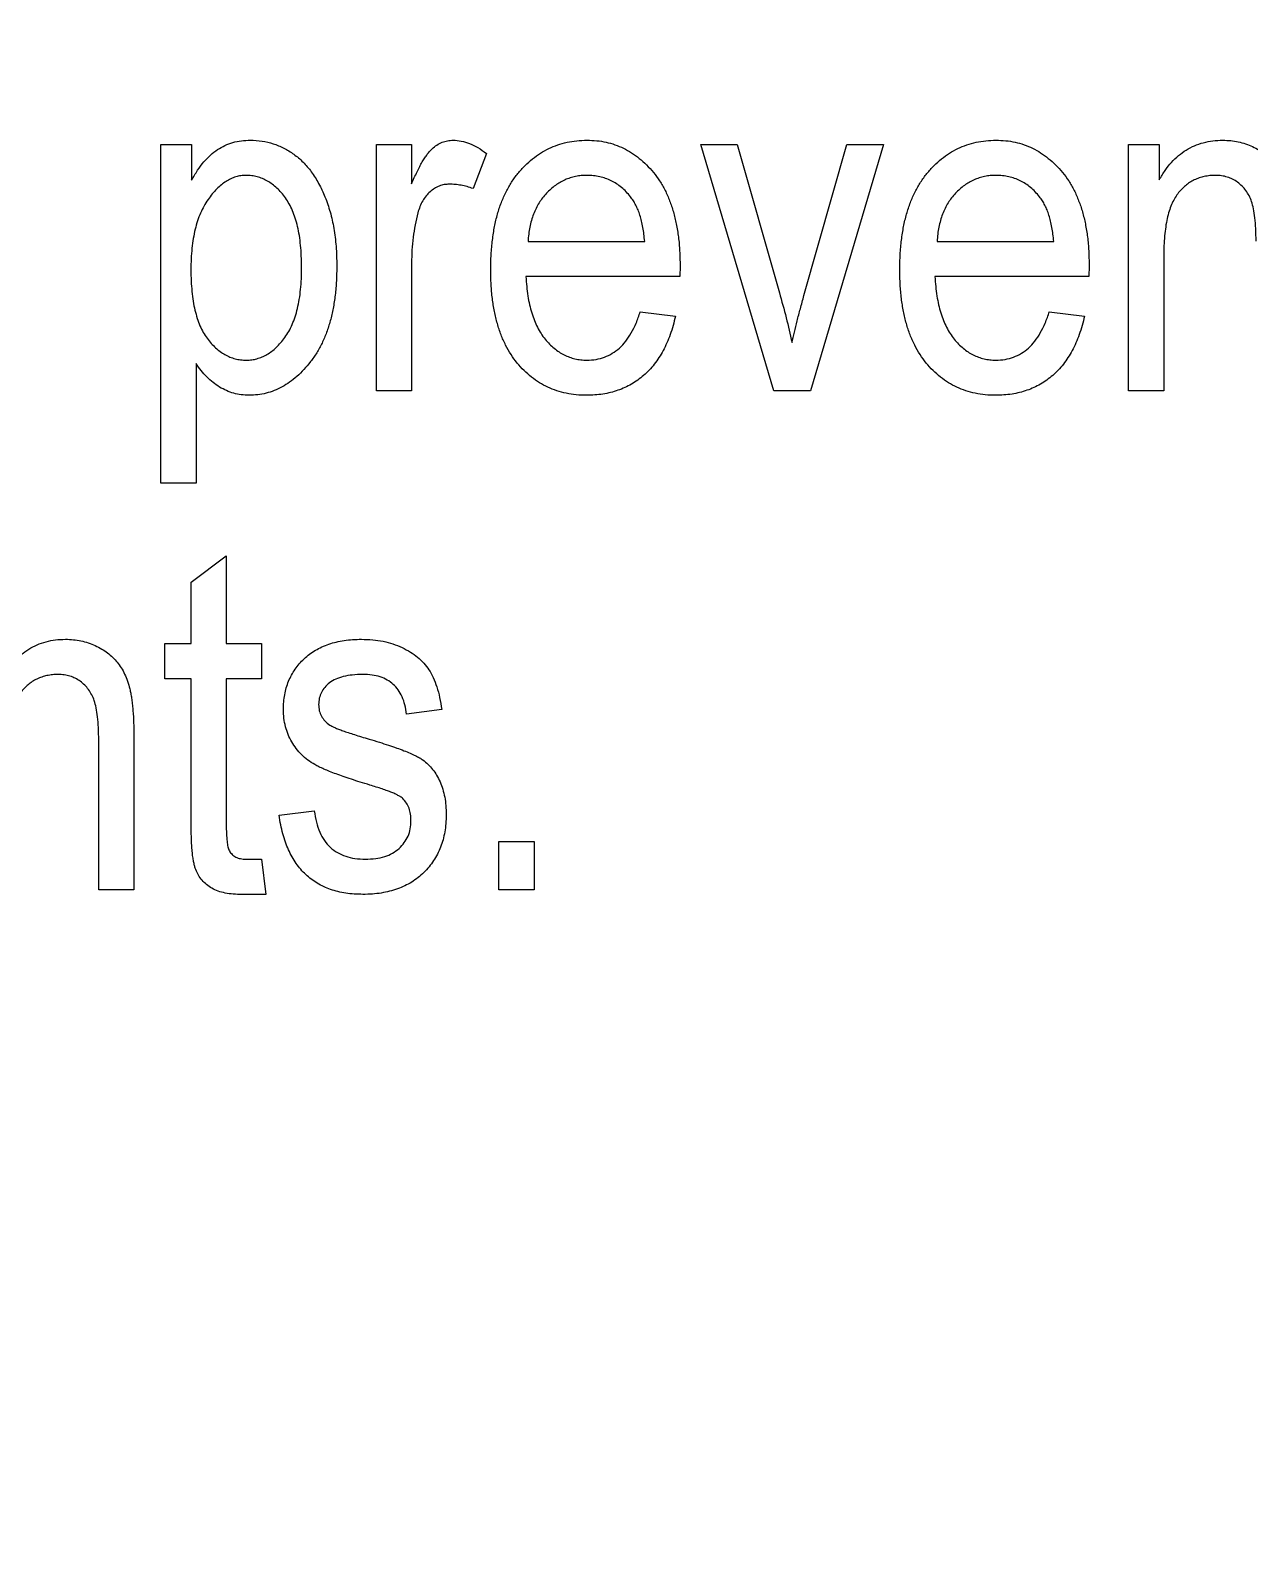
# Model space of a CAD drawing. Header units: millimetres. Extents: x -34 to 34, y -34 to 34.
# Drawn here: x -0.51 to 5.96, y -17.59 to -9.52 of the extents above; entities that cross this region are included whole.
import ezdxf

# ---------------------------------------------------------------- set-up
doc = ezdxf.new("R2010")
doc.units = ezdxf.units.MM

msp = doc.modelspace()

# ---------------------------------------------------------------- linework, layer by layer
at = {"color": 7, "linetype": 'Continuous', "lineweight": 25}
for p, q in [((0.1835, -11.9213), (0.1835, -10.1235)), ((0.1835, -10.1235), (0.3469, -10.1235)), ((0.3469, -10.1235), (0.3469, -10.3121)), ((1.3276, -11.431), (1.3276, -10.1235)), ((1.3276, -10.1235), (1.5143, -10.1235)), ((1.5143, -10.1235), (1.5143, -10.3322)), ((3.0491, -10.1235), (3.2421, -10.1235)), ((3.4366, -11.431), (3.0491, -10.1235)), ((3.2421, -10.1235), (3.4668, -10.9097)), ((3.5975, -10.9246), (3.8258, -10.1235)), ((4.0188, -10.1235), (3.6314, -11.431)), ((3.8258, -10.1235), (4.0188, -10.1235)), ((5.3201, -11.431), (5.3201, -10.1235)), ((5.3201, -10.1235), (5.4836, -10.1235)), ((5.4836, -10.1235), (5.4836, -10.3103)), ((1.9113, -10.1702), (1.8412, -10.357)), ((2.1327, -10.6372), (2.7518, -10.6372)), ((4.3041, -10.6372), (4.9232, -10.6372)), ((5.5069, -10.7174), (5.5069, -11.431)), ((1.5143, -10.7532), (1.5143, -11.431)), ((2.9397, -10.7663), (2.9386, -10.8239)), ((5.1111, -10.7663), (5.11, -10.8239)), ((2.9386, -10.8239), (2.1214, -10.8239)), ((5.11, -10.8239), (4.2928, -10.8239)), ((2.7285, -11.0107), (2.9152, -11.0341)), ((4.8999, -11.0107), (5.0866, -11.0341)), ((0.3703, -11.2851), (0.3703, -11.9213)), ((1.5143, -11.431), (1.3276, -11.431)), ((3.6314, -11.431), (3.4366, -11.431)), ((5.5069, -11.431), (5.3201, -11.431)), ((0.3703, -11.9213), (0.1835, -11.9213)), ((0.3439, -12.4456), (0.5307, -12.3055)), ((0.5307, -12.3055), (0.5307, -12.7725)), ((0.3439, -12.7725), (0.3439, -12.4456)), ((0.2038, -12.7725), (0.3439, -12.7725)), ((0.2038, -12.9593), (0.2038, -12.7725)), ((0.5307, -12.7725), (0.7174, -12.7725)), ((0.7174, -12.7725), (0.7174, -12.9593)), ((0.3439, -12.9593), (0.2038, -12.9593)), ((0.3439, -13.7061), (0.3439, -12.9593)), ((0.5307, -12.9593), (0.5307, -13.7334)), ((0.7174, -12.9593), (0.5307, -12.9593)), ((1.6747, -13.1227), (1.4879, -13.1461)), ((-0.1464, -14.08), (-0.1464, -13.2854)), ((0.0403, -13.2796), (0.0403, -14.08)), ((0.8108, -13.6831), (0.9976, -13.6597)), ((1.9783, -14.08), (1.9783, -13.8232)), ((1.9783, -13.8232), (2.165, -13.8232)), ((2.165, -13.8232), (2.165, -14.08)), ((0.6361, -13.9166), (0.7174, -13.9166)), ((0.7174, -13.9166), (0.7408, -14.1033)), ((0.0403, -14.08), (-0.1464, -14.08)), ((0.7408, -14.1033), (0.6025, -14.1033)), ((2.165, -14.08), (1.9783, -14.08))]:
    msp.add_line(p, q, dxfattribs=at)
at = {"color": 7, "linetype": 'Continuous'}
msp.add_circle((0, 0), 34, dxfattribs=at)
at = {"color": 7, "linetype": 'Continuous', "lineweight": 25}
for points, knots in [([(0.3469, -10.3121), (0.3572, -10.2945), (0.3767, -10.2608), (0.4103, -10.216), (0.4459, -10.1791), (0.4833, -10.1494), (0.5233, -10.1273), (0.5658, -10.1113), (0.6113, -10.1021), (0.6425, -10.1008), (0.6585, -10.1001)], [0, 0, 0, 0, 0.153442, 0.293513, 0.421223, 0.538768, 0.652023, 0.764571, 0.87963, 1, 1, 1, 1]), ([(0.6585, -10.1001), (0.6793, -10.101), (0.7205, -10.1028), (0.7805, -10.1172), (0.8372, -10.1408), (0.8814, -10.1681), (0.9147, -10.1941), (0.9388, -10.2164), (0.9614, -10.2413), (0.9827, -10.2685), (1.0027, -10.2981), (1.0216, -10.3301), (1.0392, -10.3646), (1.0608, -10.4145), (1.084, -10.4822), (1.1036, -10.5701), (1.1152, -10.6657), (1.1167, -10.732), (1.1174, -10.7663)], [0, 0, 0, 0, 0.0692666, 0.1364748, 0.2038333, 0.2725513, 0.3079406, 0.3442401, 0.3814079, 0.4193833, 0.4589287, 0.5002137, 0.5428441, 0.5873412, 0.6808391, 0.7798051, 0.8860129, 1, 1, 1, 1]), ([(1.5143, -10.3322), (1.5191, -10.3209), (1.5283, -10.2993), (1.5431, -10.2688), (1.5567, -10.2409), (1.5707, -10.2161), (1.584, -10.1942), (1.5973, -10.1753), (1.6102, -10.1594), (1.6266, -10.1424), (1.6481, -10.1256), (1.6755, -10.1107), (1.7049, -10.1018), (1.7249, -10.1007), (1.7351, -10.1001)], [0, 0, 0, 0, 0.107464, 0.207128, 0.29815, 0.381595, 0.457107, 0.523978, 0.584878, 0.637149, 0.732511, 0.823565, 0.910677, 1, 1, 1, 1]), ([(1.7351, -10.1001), (1.7496, -10.101), (1.7795, -10.1028), (1.8239, -10.1171), (1.8688, -10.139), (1.8967, -10.1595), (1.9113, -10.1702)], [0, 0, 0, 0, 0.226109, 0.462956, 0.719978, 1, 1, 1, 1]), ([(1.9346, -10.7882), (1.935, -10.7611), (1.9357, -10.7083), (1.9428, -10.6316), (1.9539, -10.5599), (1.9694, -10.4932), (1.9899, -10.4316), (2.0146, -10.3748), (2.044, -10.3228), (2.0778, -10.2762), (2.1155, -10.2351), (2.1554, -10.199), (2.1977, -10.1682), (2.2426, -10.1436), (2.2899, -10.1238), (2.3396, -10.11), (2.3918, -10.1019), (2.4273, -10.1007), (2.4454, -10.1001)], [0, 0, 0, 0, 0.084514, 0.164397, 0.239575, 0.310424, 0.377514, 0.441638, 0.503055, 0.562996, 0.620921, 0.676452, 0.730182, 0.783428, 0.835913, 0.88941, 0.943848, 1, 1, 1, 1]), ([(2.4454, -10.1001), (2.4627, -10.1006), (2.4967, -10.1015), (2.5467, -10.1097), (2.5944, -10.1233), (2.64, -10.142), (2.6833, -10.1662), (2.7239, -10.1962), (2.7628, -10.231), (2.7993, -10.2711), (2.8325, -10.3163), (2.8615, -10.3666), (2.8853, -10.4218), (2.9056, -10.4814), (2.9206, -10.546), (2.932, -10.6152), (2.9385, -10.6892), (2.9393, -10.7401), (2.9397, -10.7663)], [0, 0, 0, 0, 0.05571, 0.1096942, 0.1626575, 0.2151959, 0.2681752, 0.3220198, 0.377796, 0.4360484, 0.496318, 0.558287, 0.6225024, 0.6899117, 0.7608135, 0.8358625, 0.9157198, 1, 1, 1, 1]), ([(4.106, -10.7882), (4.1064, -10.7611), (4.1071, -10.7083), (4.1142, -10.6316), (4.1253, -10.5599), (4.1408, -10.4932), (4.1613, -10.4316), (4.186, -10.3748), (4.2154, -10.3228), (4.2492, -10.2762), (4.2869, -10.2351), (4.3268, -10.199), (4.3691, -10.1682), (4.414, -10.1436), (4.4613, -10.1238), (4.511, -10.11), (4.5632, -10.1019), (4.5987, -10.1007), (4.6168, -10.1001)], [0, 0, 0, 0, 0.084514, 0.164397, 0.239575, 0.310424, 0.377514, 0.441638, 0.503055, 0.562996, 0.620921, 0.676452, 0.730182, 0.783428, 0.835913, 0.88941, 0.943848, 1, 1, 1, 1]), ([(4.6168, -10.1001), (4.6341, -10.1006), (4.6681, -10.1015), (4.7181, -10.1097), (4.7658, -10.1233), (4.8114, -10.142), (4.8547, -10.1662), (4.8953, -10.1962), (4.9342, -10.231), (4.9707, -10.2711), (5.0039, -10.3163), (5.0329, -10.3666), (5.0567, -10.4218), (5.077, -10.4814), (5.092, -10.546), (5.1034, -10.6152), (5.1099, -10.6892), (5.1107, -10.7401), (5.1111, -10.7663)], [0, 0, 0, 0, 0.05571, 0.1096942, 0.1626575, 0.2151959, 0.2681752, 0.3220198, 0.377796, 0.4360484, 0.496318, 0.558287, 0.6225024, 0.6899117, 0.7608135, 0.8358625, 0.9157198, 1, 1, 1, 1]), ([(5.4836, -10.3103), (5.4935, -10.2935), (5.5127, -10.2611), (5.5471, -10.2178), (5.5848, -10.1814), (5.6257, -10.1514), (5.6699, -10.128), (5.7176, -10.1122), (5.7683, -10.1019), (5.8032, -10.1007), (5.821, -10.1001)], [0, 0, 0, 0, 0.1396, 0.269696, 0.394051, 0.513661, 0.631635, 0.750274, 0.872674, 1, 1, 1, 1]), ([(5.821, -10.1001), (5.835, -10.1006), (5.8626, -10.1014), (5.9031, -10.1078), (5.9419, -10.1183), (5.9787, -10.1334), (6.0129, -10.1515), (6.0446, -10.1718), (6.0718, -10.1959), (6.0965, -10.2219), (6.1174, -10.2518), (6.136, -10.2851), (6.1505, -10.3231), (6.1609, -10.3574), (6.1677, -10.3878), (6.1718, -10.414), (6.1761, -10.443), (6.1786, -10.4749), (6.1815, -10.5097), (6.1826, -10.5474), (6.1839, -10.588), (6.184, -10.6161), (6.184, -10.6306)], [0, 0, 0, 0, 0.057076, 0.112243, 0.166711, 0.220738, 0.273946, 0.324397, 0.373587, 0.421633, 0.470319, 0.521782, 0.576728, 0.63569, 0.667677, 0.703855, 0.743388, 0.787184, 0.834397, 0.885486, 0.941017, 1, 1, 1, 1]), ([(0.6355, -10.2869), (0.6263, -10.2872), (0.6079, -10.2878), (0.581, -10.2945), (0.5544, -10.3043), (0.529, -10.319), (0.5035, -10.3367), (0.4796, -10.3595), (0.4556, -10.3854), (0.4329, -10.4156), (0.4117, -10.4495), (0.3931, -10.4872), (0.3774, -10.5287), (0.3647, -10.5737), (0.3549, -10.6223), (0.3482, -10.6745), (0.3437, -10.7302), (0.3432, -10.7687), (0.3429, -10.7886)], [0, 0, 0, 0, 0.042928, 0.086292, 0.129673, 0.175437, 0.22377, 0.275097, 0.330072, 0.389583, 0.452179, 0.517819, 0.586869, 0.659905, 0.737412, 0.819232, 0.906881, 1, 1, 1, 1]), ([(0.9306, -10.7743), (0.9303, -10.7543), (0.9298, -10.7155), (0.9257, -10.6594), (0.9194, -10.6072), (0.9099, -10.5591), (0.8981, -10.5149), (0.8829, -10.475), (0.8657, -10.4387), (0.8454, -10.4068), (0.8235, -10.3786), (0.8002, -10.354), (0.7756, -10.3334), (0.7499, -10.3164), (0.723, -10.3032), (0.695, -10.2935), (0.6656, -10.288), (0.6456, -10.2873), (0.6355, -10.2869)], [0, 0, 0, 0, 0.094933, 0.183162, 0.266062, 0.343445, 0.415028, 0.482012, 0.545294, 0.604496, 0.660643, 0.713937, 0.764162, 0.81234, 0.859156, 0.905357, 0.952174, 1, 1, 1, 1]), ([(2.4461, -10.2869), (2.4357, -10.2872), (2.4153, -10.2878), (2.3853, -10.2921), (2.3566, -10.3001), (2.3287, -10.31), (2.3024, -10.3239), (2.2769, -10.3399), (2.2529, -10.3594), (2.23, -10.3816), (2.2089, -10.4061), (2.1905, -10.4332), (2.1745, -10.462), (2.1608, -10.4929), (2.15, -10.5261), (2.1417, -10.5614), (2.1352, -10.5985), (2.1336, -10.6241), (2.1327, -10.6372)], [0, 0, 0, 0, 0.059496, 0.117439, 0.173917, 0.230546, 0.287144, 0.344361, 0.403544, 0.464857, 0.527346, 0.58921, 0.652435, 0.71661, 0.783604, 0.852624, 0.924924, 1, 1, 1, 1]), ([(2.6766, -10.4008), (2.669, -10.3917), (2.6541, -10.374), (2.6293, -10.3504), (2.6023, -10.3311), (2.5742, -10.3148), (2.5443, -10.3025), (2.5131, -10.293), (2.48, -10.2881), (2.4575, -10.2873), (2.4461, -10.2869)], [0, 0, 0, 0, 0.132804, 0.260544, 0.383948, 0.505265, 0.625434, 0.746635, 0.871231, 1, 1, 1, 1]), ([(4.6175, -10.2869), (4.6071, -10.2872), (4.5867, -10.2878), (4.5567, -10.2921), (4.528, -10.3001), (4.5001, -10.31), (4.4738, -10.3239), (4.4483, -10.3399), (4.4243, -10.3594), (4.4014, -10.3816), (4.3803, -10.4061), (4.3619, -10.4332), (4.3459, -10.462), (4.3322, -10.4929), (4.3214, -10.5261), (4.3131, -10.5614), (4.3066, -10.5985), (4.305, -10.6241), (4.3041, -10.6372)], [0, 0, 0, 0, 0.059496, 0.117439, 0.173917, 0.230546, 0.287144, 0.344361, 0.403544, 0.464857, 0.527346, 0.58921, 0.652435, 0.71661, 0.783604, 0.852624, 0.924924, 1, 1, 1, 1]), ([(4.848, -10.4008), (4.8404, -10.3917), (4.8255, -10.374), (4.8007, -10.3504), (4.7737, -10.3311), (4.7456, -10.3148), (4.7157, -10.3025), (4.6845, -10.293), (4.6514, -10.2881), (4.6289, -10.2873), (4.6175, -10.2869)], [0, 0, 0, 0, 0.132804, 0.260544, 0.383948, 0.505265, 0.625434, 0.746635, 0.871231, 1, 1, 1, 1]), ([(5.7823, -10.2869), (5.7721, -10.2872), (5.752, -10.2876), (5.7228, -10.2926), (5.6951, -10.3002), (5.6691, -10.3109), (5.6444, -10.3243), (5.6217, -10.3415), (5.6003, -10.3612), (5.581, -10.3844), (5.563, -10.4111), (5.5479, -10.4422), (5.5352, -10.4776), (5.5246, -10.5171), (5.5169, -10.5611), (5.5111, -10.6093), (5.5074, -10.6619), (5.5071, -10.6984), (5.5069, -10.7174)], [0, 0, 0, 0, 0.053032, 0.104144, 0.15326, 0.201625, 0.249892, 0.298577, 0.348552, 0.40047, 0.45504, 0.51483, 0.579268, 0.649788, 0.726724, 0.810576, 0.901604, 1, 1, 1, 1]), ([(5.9972, -10.6364), (5.997, -10.614), (5.9965, -10.5724), (5.9925, -10.5147), (5.985, -10.4667), (5.975, -10.4272), (5.961, -10.3948), (5.9441, -10.3669), (5.9234, -10.3429), (5.8996, -10.3229), (5.8734, -10.3066), (5.8447, -10.2953), (5.8142, -10.288), (5.7931, -10.2873), (5.7823, -10.2869)], [0, 0, 0, 0, 0.144217, 0.268382, 0.372345, 0.456741, 0.530103, 0.599047, 0.666277, 0.732998, 0.799118, 0.864162, 0.930883, 1, 1, 1, 1]), ([(1.7146, -10.3336), (1.7054, -10.3341), (1.6872, -10.335), (1.6608, -10.3434), (1.6352, -10.3557), (1.6118, -10.3738), (1.5903, -10.3957), (1.5726, -10.4224), (1.5577, -10.4526), (1.551, -10.4747), (1.5475, -10.4861)], [0, 0, 0, 0, 0.112848, 0.223771, 0.33901, 0.460958, 0.585978, 0.716454, 0.853137, 1, 1, 1, 1]), ([(1.8412, -10.357), (1.8304, -10.3534), (1.8094, -10.3464), (1.7774, -10.3391), (1.7459, -10.3345), (1.725, -10.3339), (1.7146, -10.3336)], [0, 0, 0, 0, 0.263191, 0.515011, 0.759958, 1, 1, 1, 1]), ([(2.7518, -10.6372), (2.7506, -10.6244), (2.7483, -10.5996), (2.7427, -10.5637), (2.736, -10.5302), (2.7271, -10.4993), (2.7171, -10.4709), (2.7052, -10.4452), (2.6924, -10.4215), (2.6818, -10.4076), (2.6766, -10.4008)], [0, 0, 0, 0, 0.153117, 0.296903, 0.433148, 0.55985, 0.680043, 0.79167, 0.898167, 1, 1, 1, 1]), ([(4.9232, -10.6372), (4.922, -10.6244), (4.9197, -10.5996), (4.9141, -10.5637), (4.9074, -10.5302), (4.8985, -10.4993), (4.8885, -10.4709), (4.8766, -10.4452), (4.8638, -10.4215), (4.8532, -10.4076), (4.848, -10.4008)], [0, 0, 0, 0, 0.153117, 0.296903, 0.433148, 0.55985, 0.680043, 0.79167, 0.898167, 1, 1, 1, 1]), ([(1.5475, -10.4861), (1.5423, -10.5073), (1.5319, -10.5501), (1.5221, -10.6161), (1.5156, -10.684), (1.5148, -10.7299), (1.5143, -10.7532)], [0, 0, 0, 0, 0.242734, 0.489053, 0.741607, 1, 1, 1, 1]), ([(0.3429, -10.7886), (0.3432, -10.8084), (0.3437, -10.8467), (0.3478, -10.9023), (0.3541, -10.9539), (0.3637, -11.0014), (0.3755, -11.0449), (0.3901, -11.0844), (0.4075, -11.1198), (0.4277, -11.1512), (0.4501, -11.1782), (0.4729, -11.2025), (0.4978, -11.2221), (0.5233, -11.2388), (0.5501, -11.2517), (0.5781, -11.2609), (0.6072, -11.2665), (0.627, -11.2672), (0.637, -11.2676)], [0, 0, 0, 0, 0.094942, 0.183682, 0.266452, 0.343649, 0.415557, 0.482074, 0.545093, 0.604046, 0.660339, 0.713049, 0.763156, 0.811613, 0.858753, 0.90534, 0.952163, 1, 1, 1, 1]), ([(0.637, -11.2676), (0.6466, -11.2673), (0.6657, -11.2667), (0.6937, -11.2603), (0.7211, -11.2514), (0.7472, -11.2375), (0.7728, -11.2208), (0.7968, -11.1996), (0.8202, -11.175), (0.8429, -11.147), (0.8639, -11.1148), (0.8815, -11.078), (0.897, -11.0374), (0.9091, -10.9926), (0.9191, -10.9439), (0.9258, -10.891), (0.9298, -10.834), (0.9303, -10.7946), (0.9306, -10.7743)], [0, 0, 0, 0, 0.045377, 0.089899, 0.134674, 0.181079, 0.228616, 0.278607, 0.331721, 0.388391, 0.448495, 0.512331, 0.580364, 0.652965, 0.730761, 0.814592, 0.904241, 1, 1, 1, 1]), ([(1.1174, -10.7663), (1.117, -10.7931), (1.1162, -10.8451), (1.1096, -10.9208), (1.0987, -10.9917), (1.084, -11.0581), (1.0643, -11.1196), (1.0401, -11.1763), (1.0122, -11.2287), (0.9791, -11.2754), (0.9441, -11.3175), (0.9065, -11.3537), (0.8681, -11.385), (0.8276, -11.4102), (0.7858, -11.43), (0.7422, -11.4439), (0.6973, -11.4527), (0.6667, -11.4538), (0.6512, -11.4543)], [0, 0, 0, 0, 0.086891, 0.168925, 0.246428, 0.319699, 0.38937, 0.455882, 0.519657, 0.581758, 0.641156, 0.697276, 0.750919, 0.801641, 0.851801, 0.900744, 0.94976, 1, 1, 1, 1]), ([(2.4435, -11.4543), (2.425, -11.4539), (2.3887, -11.453), (2.3354, -11.4447), (2.2849, -11.4315), (2.2373, -11.4121), (2.1923, -11.388), (2.1499, -11.3585), (2.1106, -11.3233), (2.0739, -11.2831), (2.041, -11.2378), (2.0126, -11.1873), (1.988, -11.1325), (1.9685, -11.0726), (1.9532, -11.0082), (1.9424, -10.939), (1.9358, -10.8652), (1.935, -10.8143), (1.9346, -10.7882)], [0, 0, 0, 0, 0.0587342, 0.1153448, 0.1704941, 0.2241815, 0.2780627, 0.3321372, 0.3879138, 0.4452969, 0.5044393, 0.5652916, 0.6287049, 0.6949858, 0.7648294, 0.8386967, 0.9169777, 1, 1, 1, 1]), ([(4.6149, -11.4543), (4.5964, -11.4539), (4.5601, -11.453), (4.5068, -11.4447), (4.4563, -11.4315), (4.4087, -11.4121), (4.3637, -11.388), (4.3213, -11.3585), (4.2819, -11.3233), (4.2453, -11.2831), (4.2124, -11.2378), (4.184, -11.1873), (4.1594, -11.1325), (4.1399, -11.0726), (4.1246, -11.0082), (4.1138, -10.939), (4.1072, -10.8652), (4.1064, -10.8143), (4.106, -10.7882)], [0, 0, 0, 0, 0.0587342, 0.1153448, 0.1704941, 0.2241815, 0.2780627, 0.3321372, 0.3879138, 0.4452969, 0.5044393, 0.5652916, 0.6287049, 0.6949858, 0.7648294, 0.8386967, 0.9169777, 1, 1, 1, 1]), ([(2.1214, -10.8239), (2.1225, -10.8417), (2.1247, -10.8763), (2.1315, -10.9263), (2.1398, -10.9731), (2.1518, -11.0163), (2.1654, -11.0563), (2.1819, -11.0929), (2.2007, -11.1263), (2.2225, -11.1559), (2.2457, -11.1822), (2.2706, -11.205), (2.2967, -11.2241), (2.3238, -11.2399), (2.3521, -11.2525), (2.3818, -11.2612), (2.4128, -11.2665), (2.4339, -11.2672), (2.4446, -11.2676)], [0, 0, 0, 0, 0.087615, 0.170302, 0.248233, 0.321396, 0.390473, 0.456094, 0.518813, 0.578779, 0.636426, 0.691492, 0.744156, 0.795371, 0.845741, 0.896295, 0.947255, 1, 1, 1, 1]), ([(4.2928, -10.8239), (4.2939, -10.8417), (4.2961, -10.8763), (4.3029, -10.9263), (4.3112, -10.9731), (4.3231, -11.0163), (4.3368, -11.0563), (4.3533, -11.0929), (4.3721, -11.1263), (4.3939, -11.1559), (4.4171, -11.1822), (4.442, -11.205), (4.4681, -11.2241), (4.4952, -11.2399), (4.5235, -11.2525), (4.5532, -11.2612), (4.5842, -11.2665), (4.6053, -11.2672), (4.616, -11.2676)], [0, 0, 0, 0, 0.087615, 0.170302, 0.248233, 0.321396, 0.390473, 0.456094, 0.518813, 0.578779, 0.636426, 0.691492, 0.744156, 0.795371, 0.845741, 0.896295, 0.947255, 1, 1, 1, 1]), ([(3.4668, -10.9097), (3.4793, -10.9538), (3.5039, -11.0414), (3.524, -11.1302), (3.534, -11.1742)], [0, 0, 0, 0, 0.504245, 1, 1, 1, 1]), ([(3.534, -11.1742), (3.538, -11.1559), (3.5466, -11.1176), (3.5612, -11.0578), (3.5785, -10.9929), (3.591, -10.948), (3.5975, -10.9246)], [0, 0, 0, 0, 0.217887, 0.457027, 0.717832, 1, 1, 1, 1]), ([(2.9152, -11.0341), (2.9112, -11.0509), (2.9033, -11.0839), (2.8878, -11.1313), (2.8705, -11.1757), (2.8504, -11.2166), (2.828, -11.2544), (2.8036, -11.2892), (2.7765, -11.3208), (2.7469, -11.3488), (2.7154, -11.3738), (2.682, -11.3955), (2.6467, -11.4137), (2.6095, -11.4283), (2.5707, -11.4401), (2.5299, -11.4485), (2.4873, -11.4531), (2.4583, -11.4539), (2.4435, -11.4543)], [0, 0, 0, 0, 0.075174, 0.14731, 0.216045, 0.281929, 0.345137, 0.40652, 0.466426, 0.525438, 0.583328, 0.640593, 0.698215, 0.755575, 0.814041, 0.873896, 0.936055, 1, 1, 1, 1]), ([(2.4446, -11.2676), (2.461, -11.2668), (2.493, -11.2654), (2.539, -11.253), (2.5811, -11.2325), (2.6191, -11.2039), (2.653, -11.1671), (2.6825, -11.1222), (2.7086, -11.0697), (2.7216, -11.031), (2.7285, -11.0107)], [0, 0, 0, 0, 0.118665, 0.231916, 0.342835, 0.456337, 0.575618, 0.704131, 0.845043, 1, 1, 1, 1]), ([(5.0866, -11.0341), (5.0826, -11.0509), (5.0747, -11.0839), (5.0592, -11.1313), (5.0419, -11.1757), (5.0218, -11.2166), (4.9994, -11.2544), (4.975, -11.2892), (4.9479, -11.3208), (4.9183, -11.3488), (4.8868, -11.3738), (4.8534, -11.3955), (4.8181, -11.4137), (4.7808, -11.4283), (4.7421, -11.4401), (4.7013, -11.4485), (4.6587, -11.4531), (4.6297, -11.4539), (4.6149, -11.4543)], [0, 0, 0, 0, 0.075174, 0.14731, 0.216045, 0.281929, 0.345137, 0.40652, 0.466426, 0.525438, 0.583328, 0.640593, 0.698215, 0.755575, 0.814041, 0.873896, 0.936055, 1, 1, 1, 1]), ([(4.616, -11.2676), (4.6324, -11.2668), (4.6644, -11.2654), (4.7104, -11.253), (4.7524, -11.2325), (4.7905, -11.2039), (4.8244, -11.1671), (4.8539, -11.1222), (4.88, -11.0697), (4.893, -11.031), (4.8999, -11.0107)], [0, 0, 0, 0, 0.118665, 0.231916, 0.342835, 0.456337, 0.575618, 0.704131, 0.845043, 1, 1, 1, 1]), ([(0.6512, -11.4543), (0.6374, -11.4537), (0.6102, -11.4525), (0.5701, -11.4443), (0.5316, -11.4303), (0.4946, -11.4108), (0.4597, -11.3863), (0.4269, -11.3572), (0.3968, -11.3233), (0.3792, -11.298), (0.3703, -11.2851)], [0, 0, 0, 0, 0.12075, 0.238234, 0.357259, 0.478839, 0.603625, 0.730474, 0.861837, 1, 1, 1, 1]), ([(-0.6601, -12.9593), (-0.6502, -12.9425), (-0.6309, -12.91), (-0.5966, -12.8668), (-0.5588, -12.8304), (-0.518, -12.8004), (-0.4738, -12.777), (-0.426, -12.7612), (-0.3754, -12.7509), (-0.3405, -12.7497), (-0.3227, -12.7491)], [0, 0, 0, 0, 0.1396, 0.269696, 0.394051, 0.513661, 0.631635, 0.750274, 0.872674, 1, 1, 1, 1]), ([(-0.3227, -12.7491), (-0.3086, -12.7496), (-0.2811, -12.7504), (-0.2406, -12.7568), (-0.2017, -12.7673), (-0.165, -12.7824), (-0.1307, -12.8005), (-0.0991, -12.8208), (-0.0719, -12.8449), (-0.0472, -12.8709), (-0.0262, -12.9008), (-0.0077, -12.9341), (0.0069, -12.9721), (0.0172, -13.0064), (0.024, -13.0368), (0.0281, -13.063), (0.0324, -13.092), (0.0349, -13.1239), (0.0378, -13.1587), (0.0389, -13.1964), (0.0402, -13.237), (0.0403, -13.2651), (0.0403, -13.2796)], [0, 0, 0, 0, 0.057076, 0.112243, 0.166711, 0.220738, 0.273946, 0.324397, 0.373587, 0.421633, 0.470319, 0.521782, 0.576728, 0.63569, 0.667677, 0.703855, 0.743388, 0.787184, 0.834397, 0.885486, 0.941017, 1, 1, 1, 1]), ([(0.8342, -13.122), (0.8345, -13.1085), (0.8352, -13.0821), (0.8406, -13.0434), (0.8487, -13.0065), (0.8608, -12.9716), (0.8768, -12.939), (0.8953, -12.908), (0.9178, -12.8791), (0.9437, -12.8522), (0.9723, -12.8277), (1.0042, -12.8068), (1.0385, -12.7889), (1.0756, -12.7743), (1.1151, -12.7629), (1.1573, -12.7552), (1.202, -12.7497), (1.2328, -12.7493), (1.2486, -12.7491)], [0, 0, 0, 0, 0.064436, 0.125867, 0.185938, 0.24426, 0.301581, 0.35857, 0.416451, 0.475923, 0.535995, 0.595828, 0.657302, 0.7203, 0.78546, 0.85336, 0.924575, 1, 1, 1, 1]), ([(1.2486, -12.7491), (1.2685, -12.7497), (1.3071, -12.7509), (1.3632, -12.7588), (1.4156, -12.7728), (1.4639, -12.7921), (1.5079, -12.8156), (1.5465, -12.8435), (1.5797, -12.8751), (1.608, -12.911), (1.631, -12.9533), (1.6496, -13.0026), (1.665, -13.0598), (1.6714, -13.101), (1.6747, -13.1227)], [0, 0, 0, 0, 0.094098, 0.183224, 0.267982, 0.350533, 0.429223, 0.50396, 0.575737, 0.645979, 0.719792, 0.80267, 0.895821, 1, 1, 1, 1]), ([(-0.3613, -12.9359), (-0.3716, -12.9362), (-0.3917, -12.9366), (-0.4209, -12.9416), (-0.4486, -12.9492), (-0.4746, -12.9599), (-0.4993, -12.9733), (-0.522, -12.9905), (-0.5434, -13.0102), (-0.5627, -13.0334), (-0.5807, -13.0601), (-0.5958, -13.0912), (-0.6084, -13.1266), (-0.619, -13.1661), (-0.6268, -13.2101), (-0.6325, -13.2583), (-0.6363, -13.3109), (-0.6366, -13.3474), (-0.6368, -13.3664)], [0, 0, 0, 0, 0.0530325, 0.1041442, 0.1532601, 0.2016254, 0.2498919, 0.2985767, 0.3485515, 0.40047, 0.45504, 0.5148297, 0.5792677, 0.6497878, 0.726724, 0.8105757, 0.9016044, 1, 1, 1, 1]), ([(-0.1464, -13.2854), (-0.1467, -13.263), (-0.1472, -13.2214), (-0.1512, -13.1637), (-0.1586, -13.1157), (-0.1687, -13.0762), (-0.1827, -13.0438), (-0.1996, -13.0159), (-0.2202, -12.9919), (-0.2441, -12.9719), (-0.2703, -12.9556), (-0.299, -12.9443), (-0.3295, -12.937), (-0.3506, -12.9363), (-0.3613, -12.9359)], [0, 0, 0, 0, 0.1442167, 0.2683822, 0.3723446, 0.456741, 0.530103, 0.5990465, 0.6662766, 0.7329978, 0.7991182, 0.8641618, 0.930883, 1, 1, 1, 1]), ([(1.2552, -12.9359), (1.2367, -12.9364), (1.202, -12.9374), (1.1536, -12.9457), (1.1122, -12.9591), (1.0787, -12.979), (1.053, -13.0034), (1.0345, -13.0312), (1.0229, -13.0624), (1.0216, -13.0844), (1.021, -13.0957)], [0, 0, 0, 0, 0.174448, 0.326882, 0.461347, 0.581638, 0.691071, 0.792789, 0.893938, 1, 1, 1, 1]), ([(1.4879, -13.1461), (1.4854, -13.1295), (1.4805, -13.0982), (1.466, -13.0546), (1.4449, -13.0179), (1.4186, -12.9872), (1.3856, -12.964), (1.3472, -12.9474), (1.303, -12.9375), (1.2717, -12.9365), (1.2552, -12.9359)], [0, 0, 0, 0, 0.14289, 0.271578, 0.390469, 0.502571, 0.615208, 0.73219, 0.859187, 1, 1, 1, 1]), ([(1.2924, -13.5229), (1.2754, -13.5177), (1.2427, -13.5078), (1.1959, -13.4927), (1.1532, -13.4787), (1.1148, -13.4649), (1.0806, -13.4512), (1.0502, -13.439), (1.0239, -13.4271), (0.995, -13.4117), (0.9634, -13.391), (0.93, -13.3626), (0.9013, -13.3301), (0.877, -13.2943), (0.8581, -13.255), (0.8439, -13.213), (0.836, -13.1682), (0.8348, -13.1376), (0.8342, -13.122)], [0, 0, 0, 0, 0.080348, 0.154086, 0.221746, 0.283008, 0.338429, 0.387637, 0.431089, 0.468395, 0.535347, 0.601101, 0.665615, 0.730436, 0.795703, 0.861629, 0.92964, 1, 1, 1, 1]), ([(1.021, -13.0957), (1.0216, -13.1067), (1.0228, -13.1281), (1.0348, -13.1579), (1.0537, -13.1844), (1.071, -13.1976), (1.0801, -13.2044)], [0, 0, 0, 0, 0.253335, 0.496023, 0.737057, 1, 1, 1, 1]), ([(1.0801, -13.2044), (1.0837, -13.2065), (1.0922, -13.2115), (1.1076, -13.2186), (1.1273, -13.2266), (1.1514, -13.2352), (1.1796, -13.2453), (1.2124, -13.2555), (1.2493, -13.2675), (1.2756, -13.2752), (1.2895, -13.2792)], [0, 0, 0, 0, 0.056472, 0.132657, 0.228152, 0.343167, 0.4768, 0.631658, 0.805172, 1, 1, 1, 1]), ([(1.2895, -13.2792), (1.3075, -13.2846), (1.3418, -13.2949), (1.3904, -13.3107), (1.4339, -13.3256), (1.4721, -13.3397), (1.5051, -13.3531), (1.5328, -13.366), (1.5557, -13.3772), (1.5786, -13.3925), (1.6024, -13.4126), (1.6271, -13.4399), (1.6484, -13.4712), (1.6663, -13.5064), (1.6803, -13.5453), (1.6912, -13.5875), (1.6967, -13.6334), (1.6976, -13.6652), (1.6981, -13.6816)], [0, 0, 0, 0, 0.088802, 0.169044, 0.241298, 0.305599, 0.36146, 0.409493, 0.449546, 0.481868, 0.538906, 0.596212, 0.655284, 0.717158, 0.781997, 0.850081, 0.922425, 1, 1, 1, 1]), ([(1.4686, -13.5952), (1.4656, -13.5926), (1.4587, -13.5868), (1.4455, -13.5792), (1.429, -13.5707), (1.4088, -13.562), (1.3847, -13.5532), (1.3573, -13.5431), (1.3261, -13.5331), (1.304, -13.5264), (1.2924, -13.5229)], [0, 0, 0, 0, 0.061004, 0.141395, 0.237691, 0.352034, 0.486513, 0.638401, 0.810736, 1, 1, 1, 1]), ([(1.5113, -13.7137), (1.5109, -13.7016), (1.5101, -13.6786), (1.502, -13.6462), (1.4885, -13.6179), (1.4752, -13.6027), (1.4686, -13.5952)], [0, 0, 0, 0, 0.280002, 0.533179, 0.769121, 1, 1, 1, 1]), ([(0.6025, -14.1033), (0.5872, -14.1031), (0.5578, -14.1025), (0.5163, -14.0947), (0.4789, -14.0841), (0.4467, -14.0673), (0.4195, -14.0466), (0.3963, -14.0227), (0.3784, -13.9948), (0.3667, -13.9688), (0.3601, -13.9446), (0.356, -13.9222), (0.3517, -13.896), (0.3492, -13.8656), (0.3464, -13.8315), (0.3453, -13.7933), (0.344, -13.7511), (0.3439, -13.7215), (0.3439, -13.7061)], [0, 0, 0, 0, 0.082978, 0.158466, 0.227964, 0.292396, 0.353441, 0.412531, 0.471462, 0.531841, 0.565997, 0.606892, 0.654804, 0.709656, 0.771661, 0.840124, 0.916455, 1, 1, 1, 1]), ([(1.2563, -14.1033), (1.2407, -14.1029), (1.2103, -14.1022), (1.1659, -14.0976), (1.1241, -14.0891), (1.0845, -14.0779), (1.0478, -14.0629), (1.0133, -14.0449), (0.9817, -14.0232), (0.952, -13.9987), (0.9256, -13.9704), (0.9011, -13.9392), (0.8798, -13.9044), (0.8606, -13.8665), (0.8444, -13.8253), (0.8306, -13.7808), (0.8187, -13.7332), (0.8135, -13.7), (0.8108, -13.6831)], [0, 0, 0, 0, 0.068598, 0.133768, 0.196572, 0.256229, 0.314602, 0.370895, 0.427188, 0.483069, 0.539889, 0.597519, 0.657405, 0.719194, 0.784329, 0.852247, 0.924462, 1, 1, 1, 1]), ([(0.9976, -13.6597), (1.0008, -13.6802), (1.0068, -13.7189), (1.0248, -13.7724), (1.0495, -13.8178), (1.0817, -13.8546), (1.1204, -13.8828), (1.165, -13.9026), (1.2153, -13.9144), (1.2506, -13.9158), (1.2691, -13.9166)], [0, 0, 0, 0, 0.1486602, 0.2817901, 0.4040343, 0.5181502, 0.6308885, 0.7460602, 0.8674902, 1, 1, 1, 1]), ([(1.6981, -13.6816), (1.6977, -13.6969), (1.697, -13.727), (1.6916, -13.771), (1.6819, -13.8127), (1.6695, -13.8524), (1.6523, -13.8895), (1.632, -13.9246), (1.6076, -13.9573), (1.58, -13.9876), (1.549, -14.0148), (1.5154, -14.0388), (1.4787, -14.0585), (1.4396, -14.0751), (1.3975, -14.0877), (1.3528, -14.0968), (1.3054, -14.1024), (1.273, -14.103), (1.2563, -14.1033)], [0, 0, 0, 0, 0.066737, 0.130739, 0.192622, 0.252706, 0.311442, 0.370262, 0.428902, 0.488462, 0.548455, 0.608072, 0.667754, 0.729187, 0.792805, 0.858714, 0.927446, 1, 1, 1, 1]), ([(1.2691, -13.9166), (1.2874, -13.9159), (1.322, -13.9147), (1.3708, -13.904), (1.4133, -13.8864), (1.4484, -13.8607), (1.4763, -13.8299), (1.4971, -13.7949), (1.5091, -13.7555), (1.5105, -13.7279), (1.5113, -13.7137)], [0, 0, 0, 0, 0.15427, 0.291956, 0.41929, 0.539779, 0.656024, 0.767785, 0.880428, 1, 1, 1, 1]), ([(0.5307, -13.7334), (0.5308, -13.7497), (0.5312, -13.7792), (0.534, -13.8185), (0.538, -13.8489), (0.5444, -13.8649), (0.5471, -13.8717)], [0, 0, 0, 0, 0.349051, 0.631075, 0.845143, 1, 1, 1, 1]), ([(0.5471, -13.8717), (0.5515, -13.8786), (0.5603, -13.8924), (0.5815, -13.9066), (0.6072, -13.9151), (0.626, -13.9161), (0.6361, -13.9166)], [0, 0, 0, 0, 0.23382, 0.463567, 0.713334, 1, 1, 1, 1])]:
    msp.add_open_spline(points, degree=3, knots=knots, dxfattribs=at)

doc.saveas('drawing.dxf')
